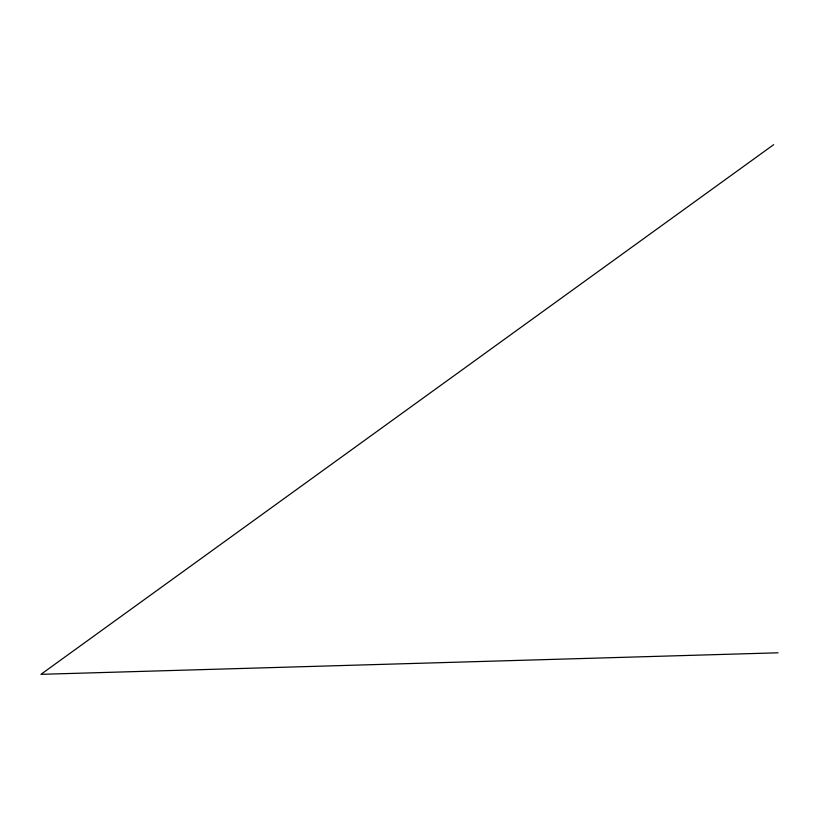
<?xml version="1.0" encoding="UTF-8"?>
<svg xmlns="http://www.w3.org/2000/svg" width="819" height="819" viewBox="0 0 819 819"><rect width="100%" height="100%" fill="white"/><g stroke="black" fill="none" stroke-linecap="round" stroke-linejoin="round"><path stroke-width="1.23" d="M773.668 144.666L40.95 674.334L778.05 652.804"/></g></svg>
